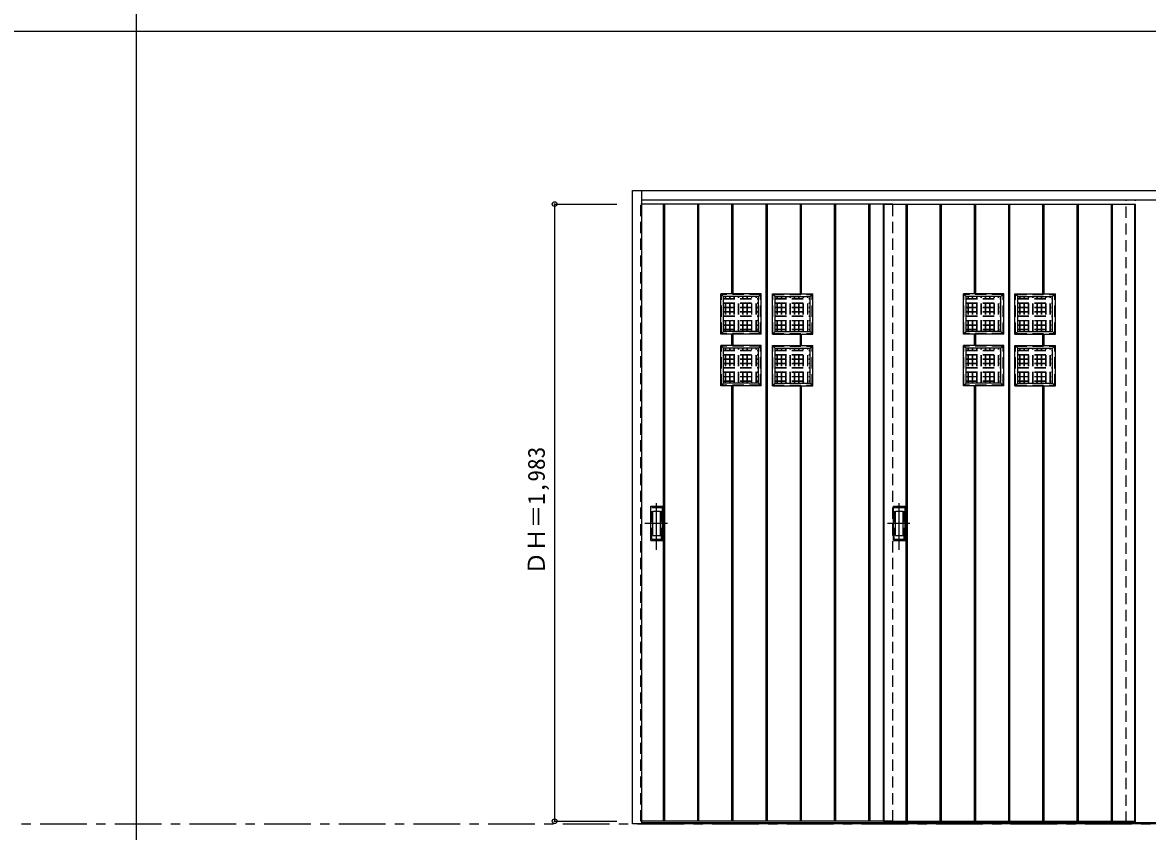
# Model space of a CAD drawing. Units: millimetres, scale not verified. Extents: x -6000 to 5700, y -4307 to 4260.
# Drawn here: x -267 to 3350, y -2588 to 12 of the extents above; entities that cross this region are included whole.
import ezdxf
from ezdxf.enums import TextEntityAlignment as Align

# ---------------------------------------------------------------- set-up
doc = ezdxf.new("R2010")
doc.units = ezdxf.units.MM
doc.header["$LTSCALE"] = 30
doc.header["$PDMODE"] = 32
doc.header["$PDSIZE"] = 15
doc.linetypes.add('CHAIN1', pattern=[8, 5, -1, 1, -1])
doc.linetypes.add('DASHED1', pattern=[1.8, 1.2, -0.6])
for name, color, linetype in [('0-1_通り芯', 7, 'CHAIN1'), ('0-2_扉', 7, 'Continuous'), ('0-3_仕上げ', 3, 'Continuous'), ('0-4_枠', 3, 'Continuous'), ('0-6_引手', 7, 'Continuous'), ('0-B_寸法', 4, 'Continuous'), ('0-C_ハッチ', 4, 'Continuous'), ('F-1_枠', 6, 'Continuous')]:
    doc.layers.add(name, color=color, linetype=linetype)
doc.styles.add('ＭＳ ゴシック', font='')
doc.styles.get('ＭＳ ゴシック').set_extended_font_data('MS Gothic')

msp = doc.modelspace()

# ---------------------------------------------------------------- linework, layer by layer
at = {"layer": '0-1_通り芯'}
msp.add_line((-5490, -2562.5), (5690, -2562.5), dxfattribs=at)
at = {"layer": '0-2_扉', "color": 4, "linetype": 'DASHED1'}
for p, q in [((1720.85, -2554.5), (1720.85, -571.5)), ((1723.85, -571.5), (1720.85, -571.5)), ((2530.85, -2554.5), (2530.85, -571.5)), ((3280.85, -2559.5), (3280.85, -557.5)), ((3310.85, -2559.5), (3310.85, -557.5)), ((1723.85, -2554.5), (1720.85, -2554.5))]:
    msp.add_line(p, q, dxfattribs=at)
at = {"layer": '0-2_扉', "color": 3}
for p, q in [((2530.85, -571.5), (1723.85, -571.5)), ((2530.85, -571.5), (2500.85, -571.5)), ((2500.85, -571.5), (3310.85, -571.5)), ((2502.85, -2554.5), (2502.85, -571.5)), ((3308.85, -2554.5), (3308.85, -571.5)), ((3310.85, -2554.5), (3310.85, -571.5)), ((2530.85, -2554.5), (1723.85, -2554.5)), ((2530.85, -2554.5), (2500.85, -2554.5)), ((2500.85, -2554.5), (3310.85, -2554.5)), ((2500.85, -2562.5), (2530.85, -2562.5))]:
    msp.add_line(p, q, dxfattribs=at)
at = {"layer": '0-3_仕上げ'}
for p, q in [((1793.85, -2554.5), (1793.85, -571.5)), ((1797.85, -2554.5), (1797.85, -571.5)), ((1903.85, -2554.5), (1903.85, -571.5)), ((1907.85, -2554.5), (1907.85, -571.5)), ((2013.85, -859.5), (2013.85, -571.5)), ((2017.85, -859.5), (2017.85, -571.5)), ((2123.85, -2554.5), (2123.85, -571.5)), ((2127.85, -2554.5), (2127.85, -571.5)), ((2233.85, -859.5), (2233.85, -571.5)), ((2237.85, -859.5), (2237.85, -571.5)), ((2343.85, -2554.5), (2343.85, -571.5)), ((2347.85, -2554.5), (2347.85, -571.5)), ((2453.85, -2554.5), (2453.85, -571.5)), ((2457.85, -2554.5), (2457.85, -571.5)), ((2500.85, -2554.5), (2500.85, -571.5)), ((2573.85, -2554.5), (2573.85, -571.5)), ((2577.85, -2554.5), (2577.85, -571.5)), ((2683.85, -2554.5), (2683.85, -571.5)), ((2687.85, -2554.5), (2687.85, -571.5)), ((2793.85, -859.5), (2793.85, -571.5)), ((2797.85, -859.5), (2797.85, -571.5)), ((2903.85, -2554.5), (2903.85, -571.5)), ((2907.85, -2554.5), (2907.85, -571.5)), ((3013.85, -859.5), (3013.85, -571.5)), ((3017.85, -859.5), (3017.85, -571.5)), ((3123.85, -2554.5), (3123.85, -571.5)), ((3127.85, -2554.5), (3127.85, -571.5)), ((3233.85, -2554.5), (3233.85, -571.5)), ((3237.85, -2554.5), (3237.85, -571.5)), ((2107.85, -859.5), (1977.85, -859.5)), ((1977.85, -989.5), (1977.85, -859.5)), ((1977.85, -859.5), (1986.85, -868.5)), ((2098.85, -868.5), (2107.85, -859.5)), ((2107.85, -989.5), (2107.85, -859.5)), ((2143.85, -859.5), (2273.85, -859.5)), ((2143.85, -989.5), (2143.85, -859.5)), ((2152.85, -868.5), (2143.85, -859.5)), ((2273.85, -859.5), (2264.85, -868.5)), ((2273.85, -989.5), (2273.85, -859.5)), ((2887.85, -859.5), (2757.85, -859.5)), ((2757.85, -989.5), (2757.85, -859.5)), ((2757.85, -859.5), (2766.85, -868.5)), ((2878.85, -868.5), (2887.85, -859.5)), ((2887.85, -989.5), (2887.85, -859.5)), ((2923.85, -859.5), (3053.85, -859.5)), ((2923.85, -989.5), (2923.85, -859.5)), ((2932.85, -868.5), (2923.85, -859.5)), ((3053.85, -859.5), (3044.85, -868.5)), ((3053.85, -989.5), (3053.85, -859.5)), ((2098.85, -868.5), (1986.85, -868.5)), ((1986.85, -980.5), (1986.85, -868.5)), ((2098.85, -980.5), (2098.85, -868.5)), ((2152.85, -868.5), (2264.85, -868.5)), ((2152.85, -980.5), (2152.85, -868.5)), ((2264.85, -980.5), (2264.85, -868.5)), ((2878.85, -868.5), (2766.85, -868.5)), ((2766.85, -980.5), (2766.85, -868.5)), ((2878.85, -980.5), (2878.85, -868.5)), ((2932.85, -868.5), (3044.85, -868.5)), ((2932.85, -980.5), (2932.85, -868.5)), ((3044.85, -980.5), (3044.85, -868.5)), ((2107.85, -989.5), (1977.85, -989.5)), ((2013.85, -1025.5), (2013.85, -989.5)), ((2017.85, -1025.5), (2017.85, -989.5)), ((2098.85, -980.5), (2107.85, -989.5)), ((2152.85, -980.5), (2143.85, -989.5)), ((2143.85, -989.5), (2273.85, -989.5)), ((2233.85, -1025.5), (2233.85, -989.5)), ((2237.85, -1025.5), (2237.85, -989.5)), ((2887.85, -989.5), (2757.85, -989.5)), ((2793.85, -1025.5), (2793.85, -989.5)), ((2797.85, -1025.5), (2797.85, -989.5)), ((2878.85, -980.5), (2887.85, -989.5)), ((2932.85, -980.5), (2923.85, -989.5)), ((2923.85, -989.5), (3053.85, -989.5)), ((3013.85, -1025.5), (3013.85, -989.5)), ((3017.85, -1025.5), (3017.85, -989.5)), ((2107.85, -1025.5), (1977.85, -1025.5)), ((1977.85, -1155.5), (1977.85, -1025.5)), ((1977.85, -1025.5), (1986.85, -1034.5)), ((2098.85, -1034.5), (1986.85, -1034.5)), ((1986.85, -1146.5), (1986.85, -1034.5)), ((2098.85, -1034.5), (2107.85, -1025.5)), ((2098.85, -1146.5), (2098.85, -1034.5)), ((2107.85, -1155.5), (2107.85, -1025.5)), ((2143.85, -1025.5), (2273.85, -1025.5)), ((2143.85, -1155.5), (2143.85, -1025.5)), ((2152.85, -1034.5), (2143.85, -1025.5)), ((2152.85, -1034.5), (2264.85, -1034.5)), ((2152.85, -1146.5), (2152.85, -1034.5)), ((2273.85, -1025.5), (2264.85, -1034.5)), ((2264.85, -1146.5), (2264.85, -1034.5)), ((2273.85, -1155.5), (2273.85, -1025.5)), ((2887.85, -1025.5), (2757.85, -1025.5)), ((2757.85, -1155.5), (2757.85, -1025.5)), ((2757.85, -1025.5), (2766.85, -1034.5)), ((2878.85, -1034.5), (2766.85, -1034.5)), ((2766.85, -1146.5), (2766.85, -1034.5)), ((2878.85, -1034.5), (2887.85, -1025.5)), ((2878.85, -1146.5), (2878.85, -1034.5)), ((2887.85, -1155.5), (2887.85, -1025.5)), ((2923.85, -1025.5), (3053.85, -1025.5)), ((2923.85, -1155.5), (2923.85, -1025.5)), ((2932.85, -1034.5), (2923.85, -1025.5)), ((2932.85, -1034.5), (3044.85, -1034.5)), ((2932.85, -1146.5), (2932.85, -1034.5)), ((3053.85, -1025.5), (3044.85, -1034.5)), ((3044.85, -1146.5), (3044.85, -1034.5)), ((3053.85, -1155.5), (3053.85, -1025.5)), ((2107.85, -1155.5), (1977.85, -1155.5)), ((2013.85, -2554.5), (2013.85, -1155.5)), ((2017.85, -2554.5), (2017.85, -1155.5)), ((2098.85, -1146.5), (2107.85, -1155.5)), ((2152.85, -1146.5), (2143.85, -1155.5)), ((2143.85, -1155.5), (2273.85, -1155.5)), ((2233.85, -2554.5), (2233.85, -1155.5)), ((2237.85, -2554.5), (2237.85, -1155.5)), ((2887.85, -1155.5), (2757.85, -1155.5)), ((2793.85, -2554.5), (2793.85, -1155.5)), ((2797.85, -2554.5), (2797.85, -1155.5)), ((2878.85, -1146.5), (2887.85, -1155.5)), ((2932.85, -1146.5), (2923.85, -1155.5)), ((2923.85, -1155.5), (3053.85, -1155.5)), ((3013.85, -2554.5), (3013.85, -1155.5)), ((3017.85, -2554.5), (3017.85, -1155.5))]:
    msp.add_line(p, q, dxfattribs=at)
at = {"layer": '0-3_仕上げ', "color": 7}
for p, q in [((1795.85, -2554.5), (1795.85, -571.5)), ((1905.85, -2554.5), (1905.85, -571.5)), ((2015.85, -859.5), (2015.85, -571.5)), ((2125.85, -2554.5), (2125.85, -571.5)), ((2235.85, -859.5), (2235.85, -571.5)), ((2345.85, -2554.5), (2345.85, -571.5)), ((2455.85, -2554.5), (2455.85, -571.5)), ((2575.85, -2554.5), (2575.85, -571.5)), ((2685.85, -2554.5), (2685.85, -571.5)), ((2795.85, -859.5), (2795.85, -571.5)), ((2905.85, -2554.5), (2905.85, -571.5)), ((3015.85, -859.5), (3015.85, -571.5)), ((3125.85, -2554.5), (3125.85, -571.5)), ((3235.85, -2554.5), (3235.85, -571.5)), ((2015.85, -1025.5), (2015.85, -989.5)), ((2235.85, -1025.5), (2235.85, -989.5)), ((2795.85, -1025.5), (2795.85, -989.5)), ((3015.85, -1025.5), (3015.85, -989.5)), ((2015.85, -2554.5), (2015.85, -1155.5)), ((2235.85, -2554.5), (2235.85, -1155.5)), ((2795.85, -2554.5), (2795.85, -1155.5)), ((3015.85, -2554.5), (3015.85, -1155.5))]:
    msp.add_line(p, q, dxfattribs=at)
at = {"layer": '0-3_仕上げ', "linetype": 'DASHED1'}
for p, q in [((2105.85, -861.5), (1979.85, -861.5)), ((2105.85, -987.5), (2105.85, -861.5)), ((2145.85, -861.5), (2271.85, -861.5)), ((2145.85, -987.5), (2145.85, -861.5)), ((2885.85, -861.5), (2759.85, -861.5)), ((2885.85, -987.5), (2885.85, -861.5)), ((2925.85, -861.5), (3051.85, -861.5)), ((2925.85, -987.5), (2925.85, -861.5)), ((2105.85, -1027.5), (1979.85, -1027.5)), ((2105.85, -1153.5), (2105.85, -1027.5)), ((2145.85, -1027.5), (2271.85, -1027.5)), ((2145.85, -1153.5), (2145.85, -1027.5)), ((2885.85, -1027.5), (2759.85, -1027.5)), ((2885.85, -1153.5), (2885.85, -1027.5)), ((2925.85, -1027.5), (3051.85, -1027.5)), ((2925.85, -1153.5), (2925.85, -1027.5))]:
    msp.add_line(p, q, dxfattribs=at)
for points in [[(2105.85, -987.5), (1979.85, -987.5), (1979.85, -861.5)], [(2145.85, -987.5), (2271.85, -987.5), (2271.85, -861.5)], [(2885.85, -987.5), (2759.85, -987.5), (2759.85, -861.5)], [(2925.85, -987.5), (3051.85, -987.5), (3051.85, -861.5)], [(2105.85, -1153.5), (1979.85, -1153.5), (1979.85, -1027.5)], [(2145.85, -1153.5), (2271.85, -1153.5), (2271.85, -1027.5)], [(2885.85, -1153.5), (2759.85, -1153.5), (2759.85, -1027.5)], [(2925.85, -1153.5), (3051.85, -1153.5), (3051.85, -1027.5)]]:
    msp.add_lwpolyline(points, dxfattribs=at)
at = {"layer": '0-3_仕上げ'}
for points in [[(2098.85, -980.5), (1986.85, -980.5), (1977.85, -989.5)], [(2152.85, -980.5), (2264.85, -980.5), (2273.85, -989.5)], [(2878.85, -980.5), (2766.85, -980.5), (2757.85, -989.5)], [(2932.85, -980.5), (3044.85, -980.5), (3053.85, -989.5)], [(2098.85, -1146.5), (1986.85, -1146.5), (1977.85, -1155.5)], [(2152.85, -1146.5), (2264.85, -1146.5), (2273.85, -1155.5)], [(2878.85, -1146.5), (2766.85, -1146.5), (2757.85, -1155.5)], [(2932.85, -1146.5), (3044.85, -1146.5), (3053.85, -1155.5)]]:
    msp.add_lwpolyline(points, dxfattribs=at)
at = {"layer": '0-4_枠'}
for p, q in [((1693.85, -527.5), (4120.85, -527.5)), ((1723.85, -2562.5), (1723.85, -527.5)), ((1723.85, -557.5), (4090.85, -557.5)), ((4090.85, -2559.5), (1723.85, -2559.5)), ((4090.85, -2562.5), (1723.85, -2562.5))]:
    msp.add_line(p, q, dxfattribs=at)
msp.add_lwpolyline([(1723.85, -2562.5), (1693.85, -2562.5), (1693.85, -527.5)], dxfattribs=at)
at = {"layer": '0-6_引手', "linetype": 'CHAIN1'}
for p, q in [((1771.85, -1682.23), (1771.85, -1511.38)), ((2551.85, -1682.23), (2551.85, -1511.38)), ((1733.77, -1597), (1806.28, -1597)), ((2513.77, -1597), (2586.28, -1597))]:
    msp.add_line(p, q, dxfattribs=at)
at = {"layer": '0-6_引手'}
for p, q in [((1752.85, -1542), (1790.85, -1542)), ((1752.85, -1652), (1752.85, -1542)), ((1790.85, -1652), (1790.85, -1542)), ((2532.85, -1542), (2570.85, -1542)), ((2532.85, -1652), (2532.85, -1542)), ((2570.85, -1652), (2570.85, -1542)), ((1759.35, -1558), (1784.35, -1558)), ((1759.35, -1636), (1759.35, -1558)), ((1784.35, -1636), (1784.35, -1558)), ((2539.35, -1558), (2564.35, -1558)), ((2539.35, -1636), (2539.35, -1558)), ((2564.35, -1636), (2564.35, -1558)), ((1752.85, -1652), (1790.85, -1652)), ((1759.35, -1636), (1784.35, -1636)), ((2532.85, -1652), (2570.85, -1652)), ((2539.35, -1636), (2564.35, -1636))]:
    msp.add_line(p, q, dxfattribs=at)
at = {"layer": '0-6_引手', "linetype": 'DASHED1'}
for p, q in [((1787.85, -1648), (1787.85, -1546)), ((2567.85, -1648), (2567.85, -1546)), ((1755.85, -1648), (1787.85, -1648)), ((2535.85, -1648), (2567.85, -1648))]:
    msp.add_line(p, q, dxfattribs=at)
for points in [[(1755.85, -1648), (1755.85, -1546), (1787.85, -1546)], [(2535.85, -1648), (2535.85, -1546), (2567.85, -1546)]]:
    msp.add_lwpolyline(points, dxfattribs=at)
at = {"layer": '0-B_寸法'}
for p, q in [((1443.85, -571.5), (1643.85, -571.5)), ((1443.85, -571.5), (1443.85, -2554.5)), ((1443.85, -2554.5), (1643.85, -2554.5))]:
    msp.add_line(p, q, dxfattribs=at)
at = {"layer": '0-B_寸法', "color": 7}
for p in [(1443.85, -571.5), (1443.85, -2554.5)]:
    msp.add_point(p, dxfattribs=at)
at = {"layer": '0-C_ハッチ', "linetype": 'DASHED1'}
for p, q in [((1986.85, -875), (2098.85, -875)), ((1986.85, -876), (2098.85, -876)), ((1986.85, -889), (2098.85, -889)), ((1986.85, -890), (2098.85, -890)), ((1986.85, -903), (2098.85, -903)), ((1986.85, -904), (2098.85, -904)), ((1993.35, -980.5), (1993.35, -868.5)), ((1994.35, -980.5), (1994.35, -868.5)), ((2007.35, -980.5), (2007.35, -868.5)), ((2008.35, -980.5), (2008.35, -868.5)), ((2021.35, -980.5), (2021.35, -868.5)), ((2022.35, -980.5), (2022.35, -868.5)), ((2035.35, -980.5), (2035.35, -868.5)), ((2036.35, -980.5), (2036.35, -868.5)), ((2049.35, -980.5), (2049.35, -868.5)), ((2050.35, -980.5), (2050.35, -868.5)), ((2063.35, -980.5), (2063.35, -868.5)), ((2064.35, -980.5), (2064.35, -868.5)), ((2077.35, -980.5), (2077.35, -868.5)), ((2078.35, -980.5), (2078.35, -868.5)), ((2091.35, -980.5), (2091.35, -868.5)), ((2092.35, -980.5), (2092.35, -868.5)), ((2152.85, -875), (2264.85, -875)), ((2152.85, -876), (2264.85, -876)), ((2152.85, -889), (2264.85, -889)), ((2152.85, -890), (2264.85, -890)), ((2152.85, -903), (2264.85, -903)), ((2152.85, -904), (2264.85, -904)), ((2159.35, -980.5), (2159.35, -868.5)), ((2160.35, -980.5), (2160.35, -868.5)), ((2173.35, -980.5), (2173.35, -868.5)), ((2174.35, -980.5), (2174.35, -868.5)), ((2187.35, -980.5), (2187.35, -868.5)), ((2188.35, -980.5), (2188.35, -868.5)), ((2201.35, -980.5), (2201.35, -868.5)), ((2202.35, -980.5), (2202.35, -868.5)), ((2215.35, -980.5), (2215.35, -868.5)), ((2216.35, -980.5), (2216.35, -868.5)), ((2229.35, -980.5), (2229.35, -868.5)), ((2230.35, -980.5), (2230.35, -868.5)), ((2243.35, -980.5), (2243.35, -868.5)), ((2244.35, -980.5), (2244.35, -868.5)), ((2257.35, -980.5), (2257.35, -868.5)), ((2258.35, -980.5), (2258.35, -868.5)), ((2766.85, -875), (2878.85, -875)), ((2766.85, -876), (2878.85, -876)), ((2766.85, -889), (2878.85, -889)), ((2766.85, -890), (2878.85, -890)), ((2766.85, -903), (2878.85, -903)), ((2766.85, -904), (2878.85, -904)), ((2773.35, -980.5), (2773.35, -868.5)), ((2774.35, -980.5), (2774.35, -868.5)), ((2787.35, -980.5), (2787.35, -868.5)), ((2788.35, -980.5), (2788.35, -868.5)), ((2801.35, -980.5), (2801.35, -868.5)), ((2802.35, -980.5), (2802.35, -868.5)), ((2815.35, -980.5), (2815.35, -868.5)), ((2816.35, -980.5), (2816.35, -868.5)), ((2829.35, -980.5), (2829.35, -868.5)), ((2830.35, -980.5), (2830.35, -868.5)), ((2843.35, -980.5), (2843.35, -868.5)), ((2844.35, -980.5), (2844.35, -868.5)), ((2857.35, -980.5), (2857.35, -868.5)), ((2858.35, -980.5), (2858.35, -868.5)), ((2871.35, -980.5), (2871.35, -868.5)), ((2872.35, -980.5), (2872.35, -868.5)), ((2932.85, -875), (3044.85, -875)), ((2932.85, -876), (3044.85, -876)), ((2932.85, -889), (3044.85, -889)), ((2932.85, -890), (3044.85, -890)), ((2932.85, -903), (3044.85, -903)), ((2932.85, -904), (3044.85, -904)), ((2939.35, -980.5), (2939.35, -868.5)), ((2940.35, -980.5), (2940.35, -868.5)), ((2953.35, -980.5), (2953.35, -868.5)), ((2954.35, -980.5), (2954.35, -868.5)), ((2967.35, -980.5), (2967.35, -868.5)), ((2968.35, -980.5), (2968.35, -868.5)), ((2981.35, -980.5), (2981.35, -868.5)), ((2982.35, -980.5), (2982.35, -868.5)), ((2995.35, -980.5), (2995.35, -868.5)), ((2996.35, -980.5), (2996.35, -868.5)), ((3009.35, -980.5), (3009.35, -868.5)), ((3010.35, -980.5), (3010.35, -868.5)), ((3023.35, -980.5), (3023.35, -868.5)), ((3024.35, -980.5), (3024.35, -868.5)), ((3037.35, -980.5), (3037.35, -868.5)), ((3038.35, -980.5), (3038.35, -868.5)), ((1986.85, -917), (2098.85, -917)), ((1986.85, -918), (2098.85, -918)), ((1986.85, -931), (2098.85, -931)), ((1986.85, -932), (2098.85, -932)), ((2152.85, -917), (2264.85, -917)), ((2152.85, -918), (2264.85, -918)), ((2152.85, -931), (2264.85, -931)), ((2152.85, -932), (2264.85, -932)), ((2766.85, -917), (2878.85, -917)), ((2766.85, -918), (2878.85, -918)), ((2766.85, -931), (2878.85, -931)), ((2766.85, -932), (2878.85, -932)), ((2932.85, -917), (3044.85, -917)), ((2932.85, -918), (3044.85, -918)), ((2932.85, -931), (3044.85, -931)), ((2932.85, -932), (3044.85, -932)), ((1986.85, -945), (2098.85, -945)), ((1986.85, -946), (2098.85, -946)), ((1986.85, -959), (2098.85, -959)), ((1986.85, -960), (2098.85, -960)), ((1986.85, -973), (2098.85, -973)), ((1986.85, -974), (2098.85, -974)), ((2152.85, -945), (2264.85, -945)), ((2152.85, -946), (2264.85, -946)), ((2152.85, -959), (2264.85, -959)), ((2152.85, -960), (2264.85, -960)), ((2152.85, -973), (2264.85, -973)), ((2152.85, -974), (2264.85, -974)), ((2766.85, -945), (2878.85, -945)), ((2766.85, -946), (2878.85, -946)), ((2766.85, -959), (2878.85, -959)), ((2766.85, -960), (2878.85, -960)), ((2766.85, -973), (2878.85, -973)), ((2766.85, -974), (2878.85, -974)), ((2932.85, -945), (3044.85, -945)), ((2932.85, -946), (3044.85, -946)), ((2932.85, -959), (3044.85, -959)), ((2932.85, -960), (3044.85, -960)), ((2932.85, -973), (3044.85, -973)), ((2932.85, -974), (3044.85, -974)), ((1986.85, -1041), (2098.85, -1041)), ((1986.85, -1042), (2098.85, -1042)), ((1993.35, -1146.5), (1993.35, -1034.5)), ((1994.35, -1146.5), (1994.35, -1034.5)), ((2007.35, -1146.5), (2007.35, -1034.5)), ((2008.35, -1146.5), (2008.35, -1034.5)), ((2021.35, -1146.5), (2021.35, -1034.5)), ((2022.35, -1146.5), (2022.35, -1034.5)), ((2035.35, -1146.5), (2035.35, -1034.5)), ((2036.35, -1146.5), (2036.35, -1034.5)), ((2049.35, -1146.5), (2049.35, -1034.5)), ((2050.35, -1146.5), (2050.35, -1034.5)), ((2063.35, -1146.5), (2063.35, -1034.5)), ((2064.35, -1146.5), (2064.35, -1034.5)), ((2077.35, -1146.5), (2077.35, -1034.5)), ((2078.35, -1146.5), (2078.35, -1034.5)), ((2091.35, -1146.5), (2091.35, -1034.5)), ((2092.35, -1146.5), (2092.35, -1034.5)), ((2152.85, -1041), (2264.85, -1041)), ((2152.85, -1042), (2264.85, -1042)), ((2159.35, -1146.5), (2159.35, -1034.5)), ((2160.35, -1146.5), (2160.35, -1034.5)), ((2173.35, -1146.5), (2173.35, -1034.5)), ((2174.35, -1146.5), (2174.35, -1034.5)), ((2187.35, -1146.5), (2187.35, -1034.5)), ((2188.35, -1146.5), (2188.35, -1034.5)), ((2201.35, -1146.5), (2201.35, -1034.5)), ((2202.35, -1146.5), (2202.35, -1034.5)), ((2215.35, -1146.5), (2215.35, -1034.5)), ((2216.35, -1146.5), (2216.35, -1034.5)), ((2229.35, -1146.5), (2229.35, -1034.5)), ((2230.35, -1146.5), (2230.35, -1034.5)), ((2243.35, -1146.5), (2243.35, -1034.5)), ((2244.35, -1146.5), (2244.35, -1034.5)), ((2257.35, -1146.5), (2257.35, -1034.5)), ((2258.35, -1146.5), (2258.35, -1034.5)), ((2766.85, -1041), (2878.85, -1041)), ((2766.85, -1042), (2878.85, -1042)), ((2773.35, -1146.5), (2773.35, -1034.5)), ((2774.35, -1146.5), (2774.35, -1034.5)), ((2787.35, -1146.5), (2787.35, -1034.5)), ((2788.35, -1146.5), (2788.35, -1034.5)), ((2801.35, -1146.5), (2801.35, -1034.5)), ((2802.35, -1146.5), (2802.35, -1034.5)), ((2815.35, -1146.5), (2815.35, -1034.5)), ((2816.35, -1146.5), (2816.35, -1034.5)), ((2829.35, -1146.5), (2829.35, -1034.5)), ((2830.35, -1146.5), (2830.35, -1034.5)), ((2843.35, -1146.5), (2843.35, -1034.5)), ((2844.35, -1146.5), (2844.35, -1034.5)), ((2857.35, -1146.5), (2857.35, -1034.5)), ((2858.35, -1146.5), (2858.35, -1034.5)), ((2871.35, -1146.5), (2871.35, -1034.5)), ((2872.35, -1146.5), (2872.35, -1034.5)), ((2932.85, -1041), (3044.85, -1041)), ((2932.85, -1042), (3044.85, -1042)), ((2939.35, -1146.5), (2939.35, -1034.5)), ((2940.35, -1146.5), (2940.35, -1034.5)), ((2953.35, -1146.5), (2953.35, -1034.5)), ((2954.35, -1146.5), (2954.35, -1034.5)), ((2967.35, -1146.5), (2967.35, -1034.5)), ((2968.35, -1146.5), (2968.35, -1034.5)), ((2981.35, -1146.5), (2981.35, -1034.5)), ((2982.35, -1146.5), (2982.35, -1034.5)), ((2995.35, -1146.5), (2995.35, -1034.5)), ((2996.35, -1146.5), (2996.35, -1034.5)), ((3009.35, -1146.5), (3009.35, -1034.5)), ((3010.35, -1146.5), (3010.35, -1034.5)), ((3023.35, -1146.5), (3023.35, -1034.5)), ((3024.35, -1146.5), (3024.35, -1034.5)), ((3037.35, -1146.5), (3037.35, -1034.5)), ((3038.35, -1146.5), (3038.35, -1034.5)), ((1986.85, -1055), (2098.85, -1055)), ((1986.85, -1056), (2098.85, -1056)), ((1986.85, -1069), (2098.85, -1069)), ((1986.85, -1070), (2098.85, -1070)), ((1986.85, -1083), (2098.85, -1083)), ((1986.85, -1084), (2098.85, -1084)), ((2152.85, -1055), (2264.85, -1055)), ((2152.85, -1056), (2264.85, -1056)), ((2152.85, -1069), (2264.85, -1069)), ((2152.85, -1070), (2264.85, -1070)), ((2152.85, -1083), (2264.85, -1083)), ((2152.85, -1084), (2264.85, -1084)), ((2766.85, -1055), (2878.85, -1055)), ((2766.85, -1056), (2878.85, -1056)), ((2766.85, -1069), (2878.85, -1069)), ((2766.85, -1070), (2878.85, -1070)), ((2766.85, -1083), (2878.85, -1083)), ((2766.85, -1084), (2878.85, -1084)), ((2932.85, -1055), (3044.85, -1055)), ((2932.85, -1056), (3044.85, -1056)), ((2932.85, -1069), (3044.85, -1069)), ((2932.85, -1070), (3044.85, -1070)), ((2932.85, -1083), (3044.85, -1083)), ((2932.85, -1084), (3044.85, -1084)), ((1986.85, -1097), (2098.85, -1097)), ((1986.85, -1098), (2098.85, -1098)), ((1986.85, -1111), (2098.85, -1111)), ((1986.85, -1112), (2098.85, -1112)), ((2152.85, -1097), (2264.85, -1097)), ((2152.85, -1098), (2264.85, -1098)), ((2152.85, -1111), (2264.85, -1111)), ((2152.85, -1112), (2264.85, -1112)), ((2766.85, -1097), (2878.85, -1097)), ((2766.85, -1098), (2878.85, -1098)), ((2766.85, -1111), (2878.85, -1111)), ((2766.85, -1112), (2878.85, -1112)), ((2932.85, -1097), (3044.85, -1097)), ((2932.85, -1098), (3044.85, -1098)), ((2932.85, -1111), (3044.85, -1111)), ((2932.85, -1112), (3044.85, -1112)), ((1986.85, -1125), (2098.85, -1125)), ((1986.85, -1126), (2098.85, -1126)), ((1986.85, -1139), (2098.85, -1139)), ((1986.85, -1140), (2098.85, -1140)), ((2152.85, -1125), (2264.85, -1125)), ((2152.85, -1126), (2264.85, -1126)), ((2152.85, -1139), (2264.85, -1139)), ((2152.85, -1140), (2264.85, -1140)), ((2766.85, -1125), (2878.85, -1125)), ((2766.85, -1126), (2878.85, -1126)), ((2766.85, -1139), (2878.85, -1139)), ((2766.85, -1140), (2878.85, -1140)), ((2932.85, -1125), (3044.85, -1125)), ((2932.85, -1126), (3044.85, -1126)), ((2932.85, -1139), (3044.85, -1139)), ((2932.85, -1140), (3044.85, -1140))]:
    msp.add_line(p, q, dxfattribs=at)
at = {"layer": 'F-1_枠'}
for p, q in [((100, -3790), (100, 4175)), ((-6000, -15.5), (5700, -15.5))]:
    msp.add_line(p, q, dxfattribs=at)

# ---------------------------------------------------------------- texts
at = {"layer": '0-B_寸法', "color": 7, "style": 'ＭＳ ゴシック'}
msp.add_text('ＤＨ＝1,983', height=54.99, rotation=90, dxfattribs=at).set_placement((1428.85, -1763.25), align=Align.BOTTOM_LEFT)

doc.saveas('drawing.dxf')
